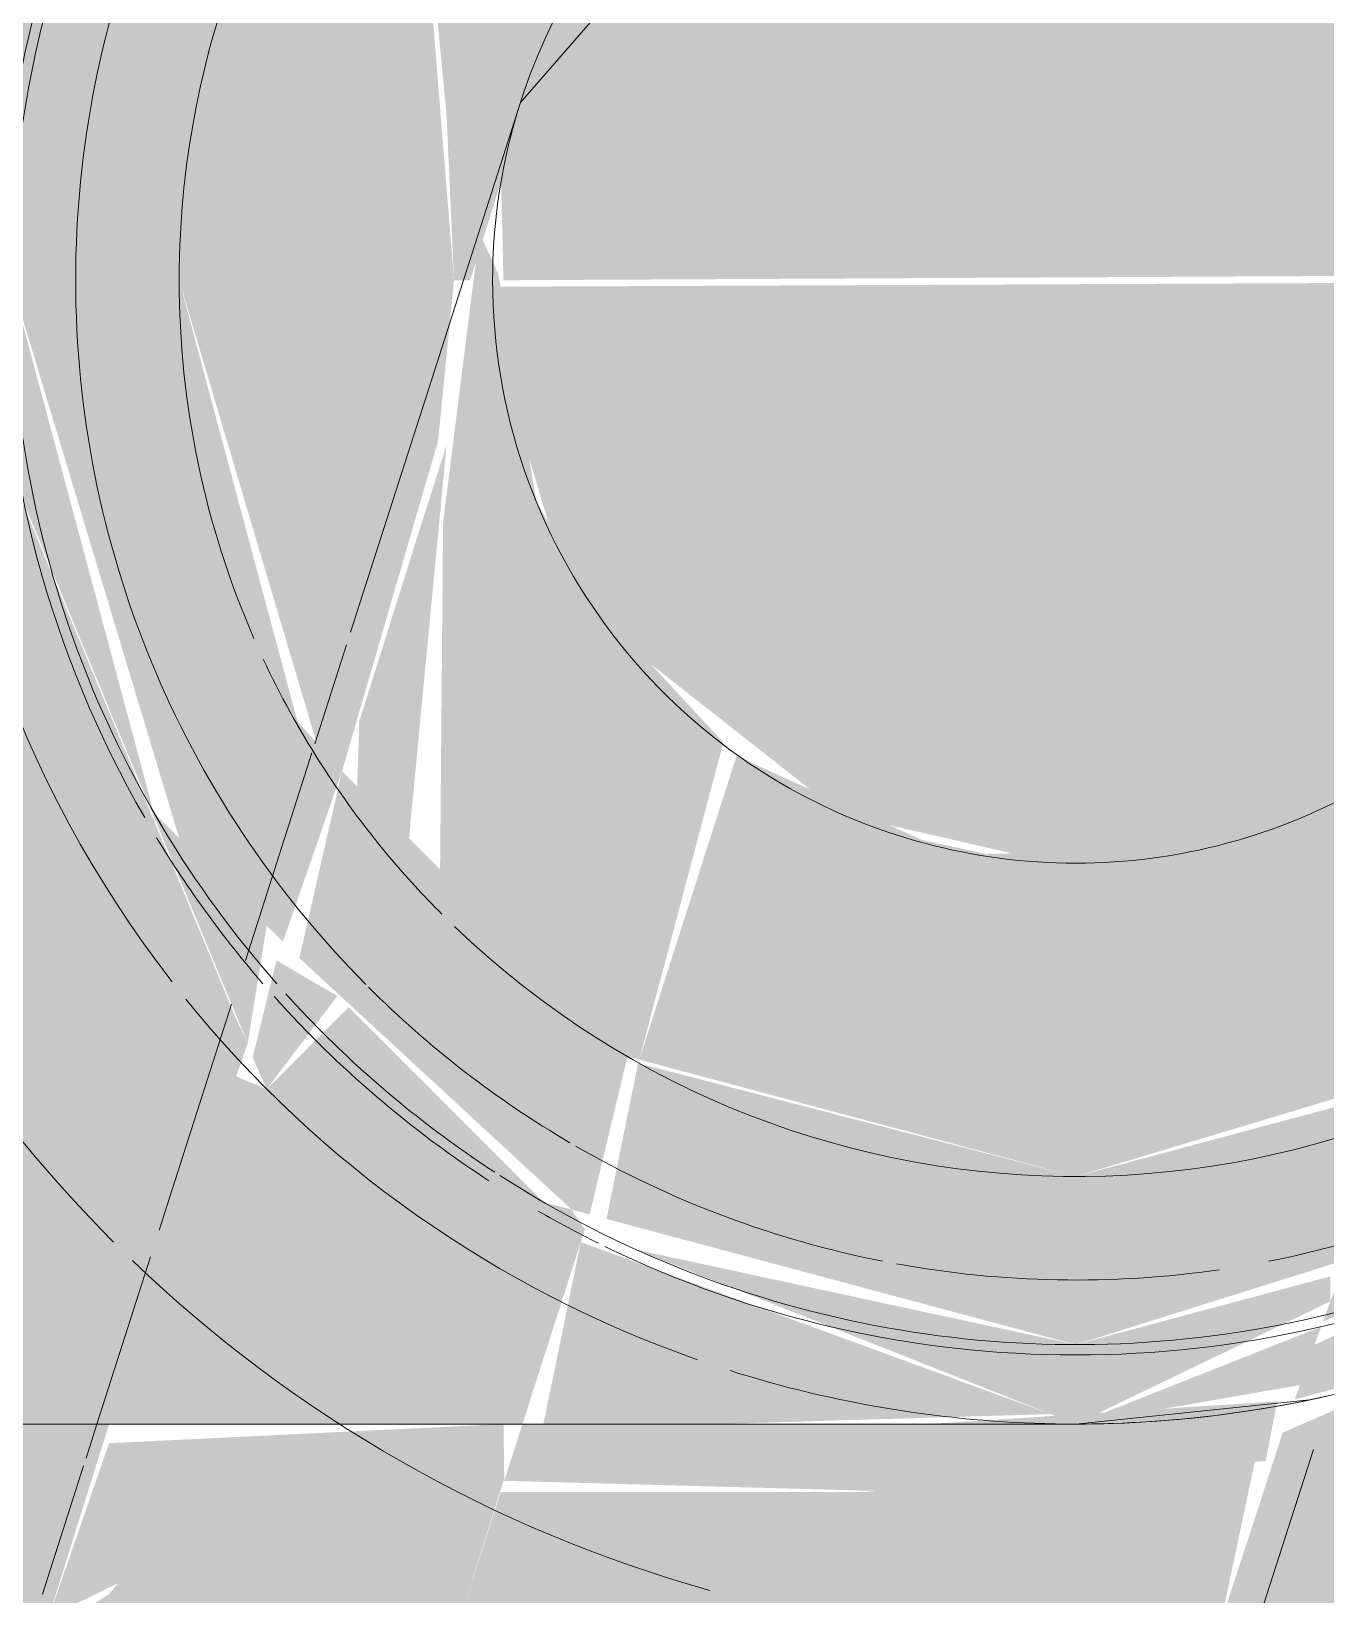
# Model space of a CAD drawing. Header units: metres. Extents: x 15 to 69.3, y -12.4 to 16.4.
# Drawn here: x 18.328 to 18.34132, y 13.04714 to 13.06324 of the extents above; entities that cross this region are included whole.
import ezdxf

# ---------------------------------------------------------------- set-up
doc = ezdxf.new("R2010")
doc.units = ezdxf.units.M
doc.layers.add('P-SANR-FIXT', color=7, linetype='Continuous', lineweight=5)

# ---------------------------------------------------------------- blocks, each defined once
blk = doc.blocks.new('UT_Ducha higiênica - UT_Ducha higiênica-3615605-TÉRREO')
at = {"layer": 'P-SANR-FIXT', "true_color": 0xf0f1f7, "transparency": 33554560}
for points in [[(0.06600000000001749, 0.05621739614888571), (0.06600000000001749, 0.04111081897339689), (0.06698921486913363, 0.04099744027242336), (0.06787564434703484, 0.04026194292680527), (0.06815116174582694, 0.03969520617974973), (0.0682274162887574, 0.03878872391185539), (0.0682274162887574, 0.03175305261471432), (0.07212614346617234, 0.03040197600886168), (0.07924880820054411, 0.0333497755799148), (0.07999999999996503, 0.03364758371119128), (0.08000000000001646, 0.05145282208915609), (0.07637653336858136, 0.05163511568432704), (0.07300000000001697, 0.05215966750408337), (0.0696014993926413, 0.05324219447227629), (0.06787564434703484, 0.05426322742131922), (0.06709372199856925, 0.05512566467538779), (0.06600000000001749, 0.05738896833044129)], [(0.08000000000001646, 0.0336475837112124), (0.08832447377433876, 0.03019947377426968), (0.08879525029375403, 0.02938503150175959), (0.09045698643203517, 0.02992332119640491), (0.09177258371127499, 0.0306665165601353), (0.091848869121856, 0.03969520617974973), (0.09232414926895066, 0.04052732555064138), (0.09301077523998715, 0.04099744027242336), (0.09400000000001761, 0.04111081897339689), (0.09400000000001761, 0.05738896833044129), (0.09278394559978871, 0.05480785721770643), (0.09146177206230033, 0.05371612574420959), (0.08930213614993311, 0.05276384307674945), (0.08661745718556871, 0.05205927247575402), (0.08202207435780069, 0.05154387166124619), (0.08000000000001646, 0.05145282208915609), (0.08000000000001646, 0.03394039708939941)]]:
    blk.add_hatch(color=7, dxfattribs=at).paths.add_polyline_path(points)
h = blk.add_hatch(color=7, dxfattribs=at)
h.paths.add_polyline_path([(0.06600000000001749, 0.03383524139359809), (0.06622117744730513, 0.03244855175073095), (0.0682274162887574, 0.03182135898679543), (0.0682274162887574, 0.03878872391185539), (0.06600000000001749, 0.03878872391185539)])
h.paths.add_polyline_path([(0.06615502602299875, 0.02030958291594159), (0.06645250694737279, 0.01853838175581602), (0.06760854799523645, 0.01543899285901506), (0.06947069308522036, 0.01267082342449198), (0.07094558582678148, 0.0114924459215077), (0.07367811015065852, 0.01203104845183741), (0.07195464115223245, 0.01337609638677868), (0.07028435573458475, 0.01534891027998969), (0.06921988149210172, 0.01726257919288415), (0.06813893556868098, 0.01974539405561426), (0.06615266817014069, 0.02039181702875985)])
h.paths.add_polyline_path([(0.0769834600402359, 0.001737122348949627), (0.07708624614683131, 0.00123608798314679), (0.07738759976331822, 0.001143439290626199), (0.08078073799191483, 0.001027657248190869), (0.08301653995979758, 0.001267688726805173), (0.08291375385320161, 0.001733615039623187), (0.07708624614683131, 0.001733615039623187)])
h.paths.add_polyline_path([(0.07710977785949133, 0.002195293592141155), (0.0769834600402359, 0.002392476368011084), (0.07720040318123306, 0.002264289819076058), (0.07714102660112933, 0.002199752294688355)])
h.paths.add_polyline_path([(0.08292328822567628, 0.002205939510943397), (0.08291375385320161, 0.002417301510352102), (0.08295023338030347, 0.002222799873809943)])
h.paths.add_polyline_path([(0.08920306341924736, 0.01147336865951764), (0.09107310236530197, 0.0134398635595507), (0.09279490995951777, 0.01630686917454023), (0.09373399725104051, 0.01925535367743485), (0.09392940877839277, 0.02325439083150992), (0.09400000000001761, 0.03306065756341615), (0.09377890055054043, 0.03878872391185485), (0.09177258371127499, 0.03878872391185485), (0.09161748184297241, 0.02049843284513167), (0.09123673823323564, 0.01856752339507676), (0.09021849900105489, 0.01614919900717061), (0.08855531527724897, 0.01388605281622553), (0.08688943291137435, 0.01238765939323015), (0.0861687602905133, 0.0119348307728674), (0.08832692703450577, 0.01163192880497122), (0.08883089389945462, 0.01154072261743949)])
h.paths.add_polyline_path([(0.06893541974499481, 0.007303453385076733), (0.06902060517927214, 0.004069454246864669), (0.06966765279202856, 0.002952544128280909), (0.0707883721322389, 0.002307695770656257), (0.07489206736030106, 0.00180848570042583), (0.0769834600402359, 0.001865055626938585), (0.07720040318123739, 0.002177270031737257), (0.07849173002012266, 0.00204908348280223), (0.08261240023671797, 0.002140040382897625), (0.08301653995979758, 0.002045946865771994), (0.08301653995979758, 0.001737122348948545), (0.08734008588551433, 0.001979272482033254), (0.08981458025503895, 0.002556597946122558), (0.09072964376450002, 0.003468551239149091), (0.0910645802550392, 0.004714302604469288), (0.09097939482076241, 0.009710060218908715), (0.09028815835971536, 0.01086076238558304), (0.08920045069409283, 0.01147100965063558), (0.08798234209341012, 0.01041491645506104), (0.08782712995265454, 0.01086076238558304), (0.08510793263973294, 0.01126826858132494), (0.08242311051220497, 0.0103754352737964), (0.07913038375037942, 0.01020039850811678), (0.07649541262927675, 0.01070723380676782), (0.07412491401731514, 0.01129402377388476), (0.07217287004738056, 0.01086076238558304), (0.07196922750365778, 0.01041491645506104), (0.0707883721322389, 0.01147181869511659), (0.06966765279202856, 0.01082697033749247), (0.06902060517927268, 0.009710060218908715), (0.06893541974499481, 0.007762575469297171)])
h.paths.add_polyline_path([(0.0855251799520919, 0.01153044244409862), (0.08587508598271942, 0.01169889935053786), (0.08568412595779762, 0.01163031483884766)])
at = {"layer": 'P-SANR-FIXT', "true_color": 0xf4f4f4, "transparency": 33554560}
h = blk.add_hatch(color=7, dxfattribs=at)
h.paths.add_polyline_path([(0.06104499430345119, 0.03274709488850486), (0.06104499430345119, 0.02986840026211047), (0.06602678329041449, 0.02827267097722808), (0.06600000000001749, 0.03252522693033328), (0.06104499430345119, 0.0340943177191521), (0.06104499430345119, 0.03348497105838736)])
h.paths.add_polyline_path([(0.0682274162887574, 0.0306665165601353), (0.0682274162887574, 0.02756778071994774), (0.07023000251343213, 0.02692632731985773), (0.0716755262256958, 0.03019947377426968), (0.07180543368582851, 0.03051309812637323), (0.0682274162887574, 0.03175283852104228), (0.0682274162887574, 0.03076524262114541)])
h = blk.add_hatch(color=7, dxfattribs=at)
h.paths.add_polyline_path([(0.07214698010062774, 0.0303947563632993), (0.07335961451443797, 0.03019947377426968), (0.07452248134683398, 0.03136234060666678), (0.08000000000001646, 0.03283003730631343), (0.08000000000001646, 0.0336475837112124), (0.07279770962031687, 0.03066429735579125)])
h.paths.add_polyline_path([(0.07494790222909893, 0.02942427021981872), (0.0783475008750012, 0.02843553230972431), (0.08000000000001646, 0.02827237555685554), (0.08000000000001646, 0.03109984161407763), (0.07519846289562362, 0.02967483088634287)])
h = blk.add_hatch(color=7, dxfattribs=at)
h.paths.add_polyline_path([(0.08000000000001646, 0.02827237555685554), (0.08574086514257388, 0.02873550284817937), (0.08461242080708131, 0.0298639471836714), (0.08000000000001646, 0.03109984161407763), (0.08000000000001646, 0.02843553230972431)])
h.paths.add_polyline_path([(0.08000000000001646, 0.0336475837112124), (0.08000000000001646, 0.03283003730631343), (0.08574001764578756, 0.03109984161407763), (0.08748242962996713, 0.02935742962989805), (0.08832447377433876, 0.03019947377426968), (0.08074933134106942, 0.03333720050703674)])
for points in [[(0.07319260168385257, 0.03003246094368429), (0.07494790222909893, 0.02942427021981872), (0.07545950727445425, 0.02988322025502402), (0.08000000000001646, 0.03109984161407763), (0.08000000000001646, 0.03283003730631343), (0.07425998235424483, 0.03109984161407763), (0.07335961451443797, 0.03019947377426968)], [(0.08000000000001646, 0.03136234060666678), (0.08000000000001646, 0.03109984161407763), (0.08461242080708131, 0.02986394718367194), (0.08574086514257388, 0.02873550284817937), (0.0870527194711389, 0.02892771947107036), (0.08736730081772232, 0.02947255844214287), (0.0854775186531984, 0.03136234060666678), (0.08000000000001646, 0.03283003730631343)], [(0.06600269174178665, 0.03252429378915581), (0.06622117744730513, 0.02821040409884912), (0.0676437179751043, 0.02776284239024991), (0.06787564434703484, 0.0306665165601353), (0.06647703843197011, 0.03182135898679543), (0.0660348086144358, 0.03251315989187611)], [(0.06623783886141271, 0.03244277576889024), (0.06659145634010963, 0.03172688301378136), (0.06787564434703484, 0.0306665165601353), (0.0676430874667857, 0.02775494854573503), (0.0682274162887574, 0.02776284239024991), (0.06803037952811841, 0.03182135898679543), (0.06646692584599194, 0.03236335860451432)], [(0.07212614346617234, 0.03040197600886168), (0.07214698010062774, 0.0303947563632993), (0.07279337307615671, 0.03070182136512069)], [(0.07038514618041887, 0.02687663286402655), (0.07201105281629408, 0.02648742080701277), (0.07494790222909893, 0.02942427021981872), (0.07302408792384023, 0.02986394718367194), (0.07043482353141353, 0.02706203126192283)], [(0.066012960742745, 0.02354908516324199), (0.06617756407225181, 0.02038421207266824), (0.06800651236857112, 0.01999708175723647), (0.0675282520948286, 0.02403309141456791), (0.06752886111429712, 0.02779153667426619), (0.06602678329041449, 0.02827267097722808), (0.06601679296665083, 0.02371159799043116)], [(0.0674448900529995, 0.01999708175723647), (0.06846093683842125, 0.01980244779823647), (0.0682274162887574, 0.02339205787806601), (0.0682274162887574, 0.0275677807199472), (0.0676430874667857, 0.02775494854573503), (0.06752837316535, 0.02352116092114952), (0.0677561281163307, 0.02147784971943165), (0.06784747551663936, 0.0199199624712461), (0.06744921399294794, 0.01999625346314249)], [(0.06904496269365204, 0.02187499999994359), (0.06991674859140308, 0.01910069041083133), (0.0716755262256958, 0.01851478147628768), (0.07077515838588894, 0.021874999999949), (0.07194088712490482, 0.02637830959274732), (0.07033876788888802, 0.02670354672366433), (0.06916665614447111, 0.02232916614135354)]]:
    blk.add_hatch(color=7, dxfattribs=at).paths.add_polyline_path(points)
h = blk.add_hatch(color=7, dxfattribs=at)
h.paths.add_polyline_path([(0.0712984717781421, 0.02936043496065517), (0.07132509125336299, 0.02935344891133449), (0.0714397577117007, 0.02967483088634287)])
h.paths.add_polyline_path([(0.0716755262256958, 0.03019947377426968), (0.0726326992047395, 0.02947255846457176), (0.07300000000001697, 0.03009919513221134), (0.07199927027873217, 0.03034496064935281)])
h.paths.add_polyline_path([(0.07425913485746014, 0.02873550284817937), (0.07830330690099746, 0.02834877392472), (0.07750883634355528, 0.02860257655112478), (0.07545950727445425, 0.02924700516756807), (0.0747918337107455, 0.02926820170146475), (0.07443751571453082, 0.02891388370524953)])
h = blk.add_hatch(color=7, dxfattribs=at)
h.paths.add_polyline_path([(0.07023000251343213, 0.02692632731985773), (0.07043482353141353, 0.02706203126192283), (0.07051265939329869, 0.02735251865313094), (0.07251757037006742, 0.02935742962989805), (0.0716755262256958, 0.03019947377426968), (0.07037816563500536, 0.02730005426084026)])
h.paths.add_polyline_path([(0.07197858135401285, 0.02636623565998647), (0.07524394502904928, 0.02550078069773014), (0.07662829071069459, 0.02678510850998549), (0.07771643084704069, 0.02742345130851926), (0.08006739400957774, 0.02781685095456246), (0.08048366083541139, 0.02801005441395491), (0.07750883634355528, 0.02838454719092735), (0.07393908827285828, 0.02841545626357805), (0.07201105281629408, 0.02648742080701277)])
h = blk.add_hatch(color=7, dxfattribs=at)
h.paths.add_polyline_path([(0.08000000000001646, 0.02810638942552813), (0.08101476637374111, 0.02778856484754853), (0.08000000000001646, 0.02776284239024991), (0.0800771229742761, 0.0126708234244909), (0.08461242080708131, 0.01388605281622553), (0.0879889471837394, 0.01726257919288415), (0.08922484161414508, 0.021874999999949), (0.08798894718373994, 0.02648742080701277), (0.08574086514257388, 0.02873550284817937), (0.0816966930990371, 0.02834877392472), (0.08000000000001646, 0.02827237555685554)])
h.paths.add_polyline_path([(0.08000000000001646, 0.01070508086564605), (0.08000000000001646, 0.01010241628868507), (0.0837212201472145, 0.0118175860484076), (0.08273401537402965, 0.01165253990514477), (0.08000000000001646, 0.0109199626935835)])
h.paths.add_polyline_path([(0.08405652510915493, 0.01200690532065302), (0.08505121902979744, 0.01219469971733708), (0.08842105910074666, 0.01378370383057171), (0.09169384048937773, 0.02206510295419198), (0.08832447377433876, 0.03019947377426968), (0.08748242962996713, 0.02935742962989805), (0.08948734060673533, 0.02735251865313094), (0.09095503730638196, 0.02187499999994305), (0.08920417657546861, 0.01611431731549928), (0.08508932736531949, 0.01228364385113406), (0.08412500069541819, 0.01202525329869343)])
h = blk.add_hatch(color=7, dxfattribs=at)
h.paths.add_polyline_path([(0.06104499430345119, 0.02620465037033012), (0.06104499430345227, 0.02195205916469993), (0.06615001050691477, 0.02039262886566606), (0.06604429759132771, 0.02599424648934804), (0.06601884779683681, 0.02827521281501449), (0.06104499430345119, 0.02986840026211047), (0.06104499430345119, 0.02776284239024991)])
h.paths.add_polyline_path([(0.0682274162887574, 0.02187499999994359), (0.06862850062565189, 0.01956785886346846), (0.0692283095207123, 0.01935034499903142), (0.06852257954141451, 0.02113047964740223)])
h.paths.add_polyline_path([(0.0682274162887574, 0.02555966673685423), (0.0683298297719174, 0.02213332796557164), (0.07010050506340523, 0.02696780697181935), (0.0682274162887574, 0.02735251865313094), (0.0682274162887574, 0.02605947218694453)])
h = blk.add_hatch(color=7, dxfattribs=at)
h.paths.add_polyline_path([(0.06928109091470841, 0.01933120442763805), (0.07185423484877651, 0.01347650269023461), (0.07412491401731622, 0.01278522672274792), (0.07041362911945781, 0.01676706736022819), (0.0696044737246706, 0.01921393333468361), (0.06949025438475268, 0.01925535367743593)])
h.paths.add_polyline_path([(0.07169092705539312, 0.01845730479737907), (0.07201105281629244, 0.01726257919288415), (0.07543990263930601, 0.01387203279103016), (0.08000000000001646, 0.01265015838582039), (0.07993319877791816, 0.02782085767971835), (0.0790436921372883, 0.02776284239024991), (0.07750883634355528, 0.02730166878080162), (0.07662829071069459, 0.02698262681190732), (0.07450525549879539, 0.02428493420367538), (0.07404099719368683, 0.02227031830631346), (0.07412768789048556, 0.02096918429253608), (0.07457432555145024, 0.01945423389807819), (0.07531229181984443, 0.01821794143369706), (0.07621031673117773, 0.01726257919288415), (0.07752960559437935, 0.01661275213812467), (0.07170083573295362, 0.01845371152831378)])
h.paths.add_polyline_path([(0.07589114665318958, 0.01180435907074241), (0.08000000000001646, 0.01010241628868507), (0.07995584568814701, 0.0109317938057916), (0.0759369442822474, 0.01180592179606445)])
h = blk.add_hatch(color=7, dxfattribs=at)
h.paths.add_polyline_path([(0.0682274162887574, 0.02187499999994359), (0.06949025438475268, 0.01925535367743593), (0.06974689481022477, 0.01925535367743593), (0.06904496269365204, 0.02187499999994359), (0.07002257459751986, 0.02640311074838214), (0.06830450772686822, 0.02206945559076745)])
h.paths.add_polyline_path([(0.07685374492922178, 0.01683155139477624), (0.07751893246910574, 0.01660764966067574), (0.07738946874483264, 0.0166581192383142)])
h.paths.add_polyline_path([(0.07077515838588894, 0.021874999999949), (0.07181758033079218, 0.01841137542953799), (0.07685374492922178, 0.01683155139477624), (0.07549474798513578, 0.01800148516788464), (0.07457432555145024, 0.01945423389807819), (0.07412768789048556, 0.02096918429253608), (0.07409594284733045, 0.02280013561321656), (0.07424123027989372, 0.02346069731548148), (0.07503659147714589, 0.02522018722863616), (0.07511663437587719, 0.02536107805142293), (0.07197858135401285, 0.02636623565998647), (0.07101414909285088, 0.02276692546087152)])
at = {"layer": 'P-SANR-FIXT', "true_color": 0xf0f1f7, "transparency": 33554560}
h = blk.add_hatch(color=7, dxfattribs=at)
h.paths.add_polyline_path([(0.0684813564159399, 0.01962121903526206), (0.06876127263164293, 0.01857320801675456), (0.06978063038350966, 0.01615058458375214), (0.07144468472278559, 0.01388605281622553), (0.07152474441297817, 0.01388605281622553), (0.06904496269365204, 0.01941683363768731), (0.06852257954141451, 0.01960626993830768)])
h.paths.add_polyline_path([(0.07186565138626087, 0.0134650861527497), (0.07311056708866075, 0.01238765939323015), (0.07412491401731514, 0.01197116263379584), (0.07406684654805211, 0.01247589422000573), (0.07206367548635846, 0.01337609638677868)])
at = {"layer": 'P-SANR-FIXT', "color": 253, "true_color": 0xb4b4b9}
for p, q in [((0.06822741628874153, 0.03878872391187407), (0.06822741628874152, 0.02187499999996173)), ((0.06647703843197011, 0.03250685961401474), (0.06779785967522321, 0.03208378405953641)), ((0.06787564434703484, 0.03205886865684703), (0.0682274162887574, 0.03194619170676392)), ((0.06796374851654018, 0.01943007581643064), (0.06626901951460175, 0.01997291869986265))]:
    blk.add_line(p, q, dxfattribs=at)
at = {"layer": 'P-SANR-FIXT', "color": 8, "true_color": 0x78787b}
for p, q in [((0.06822741628874161, 0.03878872391187346), (0.06822741628874161, 0.02187499999996185)), ((0.0682274162887574, 0.03194619170676392), (0.06994938744682559, 0.03139462282019659)), ((0.07022134199386396, 0.03130751237934907), (0.07254989304699958, 0.0305616483701433)), ((0.06822741628874326, 0.02187499999996194), (0.06847563138779846, 0.0194702847717795))]:
    blk.add_line(p, q, dxfattribs=at)
at = {"layer": 'P-SANR-FIXT', "color": 253, "true_color": 0xb6b6b7}
for p, q in [((0.07300000000001697, 0.03041747348675463), (0.07343748296477513, 0.03027734222460631)), ((0.07522758286090785, 0.02970395085162709), (0.07624839006070194, 0.02937697354544423))]:
    blk.add_line(p, q, dxfattribs=at)
at = {"layer": 'P-SANR-FIXT', "color": 254, "true_color": 0xd5d5d5}
blk.add_line((0.07343748296477513, 0.03027734222460631), (0.07513473808347128, 0.02973369019439971), dxfattribs=at)
at = {"layer": 'P-SANR-FIXT', "color": 253, "true_color": 0xb6b6b7, "flags": 128}
blk.add_lwpolyline([(0.07637653336858136, 0.02933592764213882), (0.07898136693516707, 0.02850156689034416), (0.07964731213815705, 0.02828825631751211)], dxfattribs=at)
at = {"layer": 'P-SANR-FIXT', "color": 253, "true_color": 0xb5b5b8, "flags": 128}
for points in [[(0.07964731213815705, 0.02828825631751211), (0.08172426969210131, 0.02762298085101601), (0.0818302740580697, 0.02758902632754239)], [(0.0818302740580697, 0.02758902632754239), (0.08540562762543759, 0.02447868776450467), (0.08551580047234666, 0.02191215460948703)]]:
    blk.add_lwpolyline(points, dxfattribs=at)
at = {"layer": 'P-SANR-FIXT', "color": 8, "true_color": 0x78787b}
for centre, radius, start, end in [((0.0800000000000014, 0.02187499999996996), 0.01399999999999999, 90.00000000000034, 135.0000000000004), ((0.0800000000000014, 0.02187499999996996), 0.01400000000000001, 15.60207767471154, 89.9999999999997), ((0.0800000000000014, 0.02187499999996695), 0.0117725837112637, 89.99999999999994, 127.8402297298009), ((0.0800000000000014, 0.02187499999996695), 0.01177258371126371, 52.15977027019788, 89.99999999999967), ((0.0800000000000014, 0.02187499999996996), 0.014, 136.1160711698186, 164.4020723209917), ((0.0800000000000014, 0.02187499999996695), 0.01177258371126372, 128.9337603640841, 160.6946664949773), ((0.0800000000000014, 0.02187499999996695), 0.01177258371126372, 162.4145360138973, 178.9617827200821), ((0.0800000000000014, 0.02187499999996695), 0.01177258371126372, 179.9999999999999, 205.9394156429454)]:
    blk.add_arc(centre, radius, start, end, dxfattribs=at)
at = {"layer": 'P-SANR-FIXT', "color": 253, "true_color": 0xb6b6b7}
for radius, start, end in [(0.01095503730636507, 89.99999999999997, 131.39064051566), (0.01106186790881812, 90.00000000000037, 120.0000000000004), (0.01106186790881813, 60.00000000000001, 90.00000000000006), (0.01095503730636507, 48.60935948433952, 89.99999999999964), (0.01106186790881811, 121.2428858324798, 130.8848607919883), (0.009224841614128737, 89.99999999999994, 113.5676672814802), (0.009224841614128737, 89.99999999999994, 113.5676672814802), (0.009224841614128738, 66.43233271852378, 89.99999999999957), (0.009224841614128738, 66.43233271852378, 89.99999999999957), (0.01106186790881812, 131.7893259453479, 135.0000000000004), (0.009224841614128752, 115.0141002003756, 130.0260819221768), (0.009224841614128752, 115.0141002003756, 130.0260819221768), (0.01095503730636508, 132.1083265480137, 134.9999999999967)]:
    blk.add_arc((0.08000000000000139, 0.02187499999996695), radius, start, end, dxfattribs=at)
at = {"layer": 'P-SANR-FIXT', "color": 254, "true_color": 0xd5d5d5}
for radius, start, end in [(0.0102902239616596, 90.0000000000004, 134.7741633115222), (0.01029022396165961, 45.22583668847482, 90.00000000000006)]:
    blk.add_arc((0.08000000000000138, 0.02187499999996695), radius, start, end, dxfattribs=at)
at = {"layer": 'P-SANR-FIXT', "color": 253, "true_color": 0xb5b5b8}
for centre, radius, start, end in [((0.08000000000000139, 0.02187499999996695), 0.01106186790881811, 135.0000000000004, 146.9107314388978), ((0.08000000000000139, 0.02187499999996695), 0.01095503730636508, 134.9999999999967, 146.9301100507176), ((0.08000000000000139, 0.02187499999996695), 0.00922484161412875, 130.0260819221768, 134.9999999999962), ((0.08000000000000139, 0.02187499999996695), 0.00922484161412875, 130.0260819221768, 134.9999999999962), ((0.08000000000000139, 0.02187499999996695), 0.009224841614128752, 136.1470887637308, 224.9999999999958), ((0.08000000000000139, 0.02187499999996695), 0.009224841614128752, 136.1470887637308, 224.9999999999958), ((0.07999999999999673, 0.02187499999996173), 0.005999999999999991, 89.99999999995525, 164.9340489201737), ((0.07999999999999673, 0.02187499999996173), 0.006000000000000004, 74.99999999996264, 89.99999999995535), ((0.08000000000000139, 0.02187499999996695), 0.01095503730636508, 147.2621100115119, 237.3897239371944), ((0.07999999999999673, 0.02187499999996173), 0.00599999999999999, 15.07707504271418, 74.9999999999626), ((0.08000000000000139, 0.02187499999996695), 0.01106186790881812, 150.0000000000004, 153.6439568819299), ((0.08000000000000139, 0.02187499999996695), 0.01106186790881813, 154.024253807784, 205.9757461922163), ((0.07999999999999673, 0.02187499999996173), 0.006000000000000003, 164.9999999999919, 179.9999999999992), ((0.07999999999999673, 0.02187499999996173), 0.006000000000000017, 179.9999999999999, 210.0000000000148)]:
    blk.add_arc(centre, radius, start, end, dxfattribs=at)
at = {"layer": 'P-SANR-FIXT', "color": 254, "true_color": 0xd4d4d6}
for radius, start, end in [(0.0102902239616596, 135.0000000000004, 149.6127329305479), (0.01029022396165959, 150.0000000000053, 168.8679382811071), (0.01029022396165961, 169.6662048551025, 188.2471075542612), (0.0102902239616596, 191.1320617188931, 214.0407524354664)]:
    blk.add_arc((0.08000000000000138, 0.02187499999996695), radius, start, end, dxfattribs=at)
at = {"layer": 'P-SANR-FIXT', "color": 253, "true_color": 0xb4b4b9}
blk.add_arc((0.0800000000000013, 0.02187499999996173), 0.01177258371125814, 179.9999999999993, 194.9999999999993, dxfattribs=at)

msp = doc.modelspace()

# ---------------------------------------------------------------- block references
at = {"layer": 'P-SANR-FIXT', "color": 9, "true_color": 0xb7b7b7, "rotation": 89.99999999999937}
msp.add_blockref('UT_Ducha higiênica - UT_Ducha higiênica-3615605-TÉRREO', (18.36062034051233, 12.98067345524161), dxfattribs=at)

doc.saveas('drawing.dxf')
